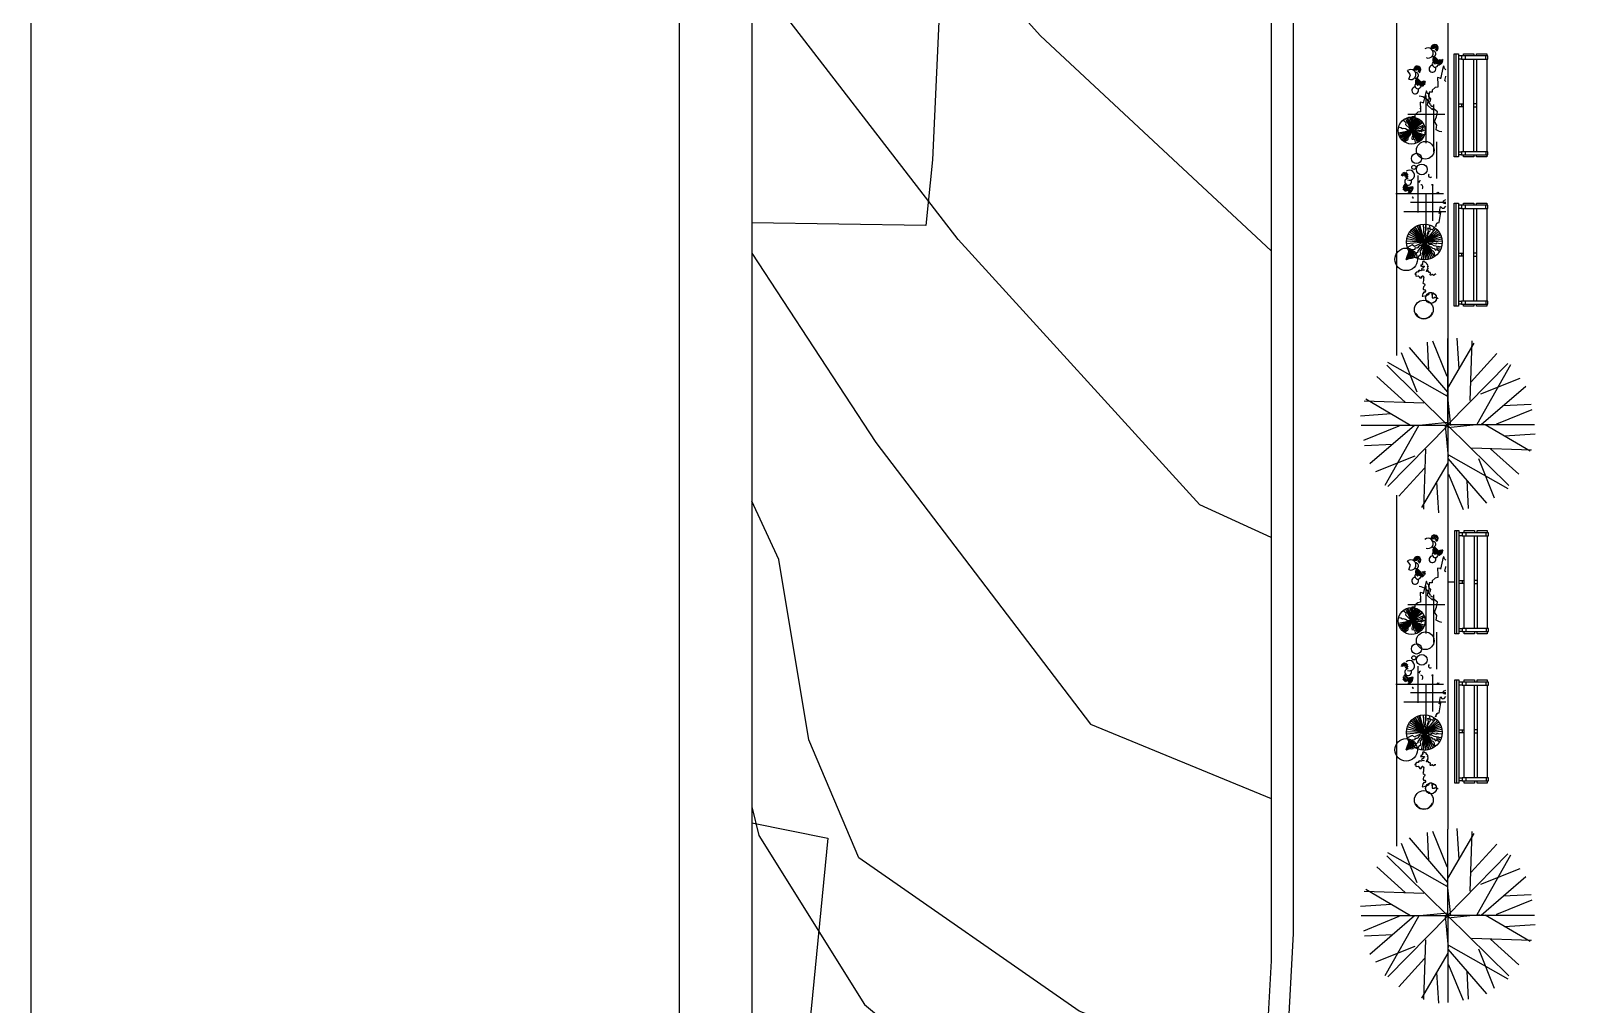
# Model space of a CAD drawing. Header units: millimetres. Extents: x 387 to 811, y 539 to 827.
# Drawn here: x 473.44 to 503.7, y 753.25 to 772.14 of the extents above; entities that cross this region are included whole.
import ezdxf

# ---------------------------------------------------------------- set-up
doc = ezdxf.new("R2010")
doc.units = ezdxf.units.MM
for name, color, linetype in [('7', 8, 'Continuous'), ('CORTE_PAPEL', 7, 'Continuous'), ('cuvas de nível', 51, 'Continuous'), ('FORMATO', 6, 'Continuous'), ('LINHA FINA', 8, 'Continuous'), ('MOBILIARIO', 3, 'Continuous'), ('vegetação', 112, 'Continuous')]:
    doc.layers.add(name, color=color, linetype=linetype)

# ---------------------------------------------------------------- blocks, each defined once
blk = doc.blocks.new('banco de praça')
at = {"layer": 'MOBILIARIO'}
for p, q in [((1036.547, 73.737), (1036.547, 73.817)), ((1036.547, 73.817), (1038.547, 73.817)), ((1038.547, 73.787), (1036.547, 73.787)), ((1038.547, 73.737), (1036.547, 73.737)), ((1036.547, 73.437), (1036.547, 73.637)), ((1036.547, 73.637), (1036.585, 73.637)), ((1036.587, 73.677), (1036.587, 73.734)), ((1036.647, 73.677), (1036.587, 73.677)), ((1036.587, 73.674), (1036.587, 73.167)), ((1036.647, 73.607), (1036.587, 73.607)), ((1036.647, 73.734), (1036.647, 73.677)), ((1036.647, 73.167), (1036.647, 73.674)), ((1036.65, 73.637), (1038.447, 73.637)), ((1037.52, 73.639), (1037.52, 73.734)), ((1037.58, 73.677), (1037.52, 73.677)), ((1037.58, 73.734), (1037.58, 73.637)), ((1038.447, 73.677), (1038.447, 73.734)), ((1038.507, 73.677), (1038.447, 73.677)), ((1038.447, 73.674), (1038.447, 73.167)), ((1038.507, 73.607), (1038.447, 73.607)), ((1038.507, 73.677), (1038.507, 73.734)), ((1038.507, 73.167), (1038.507, 73.674)), ((1038.51, 73.637), (1038.547, 73.637)), ((1038.547, 73.817), (1038.547, 73.737)), ((1038.547, 73.637), (1038.547, 73.437)), ((1036.585, 73.437), (1036.547, 73.437)), ((1036.547, 73.187), (1036.547, 73.387)), ((1036.547, 73.387), (1036.585, 73.387)), ((1036.65, 73.437), (1038.447, 73.437)), ((1038.447, 73.387), (1036.65, 73.387)), ((1037.52, 73.434), (1037.52, 73.389)), ((1037.58, 73.387), (1037.58, 73.437)), ((1038.547, 73.437), (1038.51, 73.437)), ((1038.51, 73.387), (1038.547, 73.387)), ((1038.547, 73.387), (1038.547, 73.187)), ((1036.585, 73.187), (1036.547, 73.187)), ((1036.647, 73.207), (1036.587, 73.207)), ((1036.587, 73.167), (1036.647, 73.167)), ((1038.445, 73.187), (1036.65, 73.187)), ((1038.447, 73.207), (1038.507, 73.207)), ((1038.447, 73.167), (1038.507, 73.167)), ((1038.547, 73.187), (1038.51, 73.187))]:
    blk.add_line(p, q, dxfattribs=at)
blk = doc.blocks.new('T2', base_point=(179.8, 122.9))
for p, q in [((179.8, 122.9), (179.8, 182.3)), ((187.6, 161.7), (186.2, 182.7)), ((158.7, 145.5), (148, 172.5)), ((179.8, 145.7), (153.4, 176.3)), ((166.7, 160.7), (165.8, 179.9)), ((179.3, 156.4), (169.4, 180.6)), ((179.7, 148.5), (197.8, 179.2)), ((137.9, 164.1), (179.8, 122.9)), ((179.4, 143), (138.6, 166.1)), ((150.5, 138.9), (131.2, 156.4)), ((179.8, 156.3), (179.3, 156.4)), ((163.4, 138.2), (122.5, 139.6)), ((181.7, 122.9), (179.5, 144.5))]:
    blk.add_line(p, q)
blk = doc.blocks.new('AHUA1PL2')
for p, q in [((-0.371, 1.069), (-0.397, 1.614)), ((-0.014, 0.948), (-0.293, 1.634)), ((-0.002, 0.724), (0.51, 1.595)), ((0, 0), (0, 1.683)), ((0.222, 1.098), (0.183, 1.695)), ((-0.011, 0.569), (-1.166, 1.222)), ((-0.596, 0.641), (-0.899, 1.406)), ((0, 0.645), (-0.746, 1.511)), ((-0.829, 0.453), (-1.376, 0.948)), ((-1.187, 1.166), (0, 0)), ((0, 0.945), (-0.014, 0.948)), ((0.056, -0.001), (-0.007, 0.61)), ((-0.464, 0.432), (-1.622, 0.472))]:
    blk.add_line(p, q)
at = {"xscale": 0.02833333322, "yscale": 0.02833333322, "zscale": 0.02833333322}
for p, rotation in [((0, 0.015), 269.9999999999999), ((0, 0), 89.99999999999999), ((0, 0), 180)]:
    blk.add_blockref('T2', p, dxfattribs=dict(at, rotation=rotation))
blk = doc.blocks.new('*X49')
at = {"color": 0}
for p, q in [((50.046, 9.5), (50.248, 9.702)), ((50.07, 9.479), (50.269, 9.678)), ((50.099, 9.463), (50.285, 9.649)), ((50.121, 9.71), (50.15, 9.739)), ((50.127, 9.671), (50.19, 9.734)), ((50.133, 9.632), (50.222, 9.721)), ((49.714, 9.482), (49.831, 9.6)), ((49.715, 9.528), (49.785, 9.599)), ((49.727, 9.45), (49.863, 9.586)), ((49.748, 9.426), (49.819, 9.498)), ((49.776, 9.41), (49.82, 9.454)), ((49.816, 9.404), (49.821, 9.41)), ((49.838, 9.516), (49.887, 9.565)), ((50.135, 9.454), (50.248, 9.567)), ((50.182, 9.456), (50.254, 9.528)), ((50.28, 9.599), (50.294, 9.613))]:
    blk.add_line(p, q, dxfattribs=at)

msp = doc.modelspace()

# ---------------------------------------------------------------- linework, layer by layer
at = {"color": 2}
msp.add_lwpolyline([(473.443, 826.512), (585.81, 826.512), (585.81, 669.51), (473.443, 669.51)], close=True, dxfattribs=at)
at = {"layer": '7'}
for points in [[(487.437, 803.052, 121.922), (492.461, 802.853, 122.12), (490.941, 769.643, 123.47)], [(490.941, 769.643, 123.47), (490.811, 768.373, 119.81), (487.437, 768.424, 119.892)], [(487.437, 756.778, 105.646), (488.911, 756.483, 105.64), (487.901, 746.153, 104.45), (487.437, 746.192, 104.464)]]:
    msp.add_polyline3d(points, dxfattribs=at)
at = {"layer": 'CORTE_PAPEL', "elevation": 74.516}
msp.add_lwpolyline([(486.021, 684.72), (570.121, 684.72), (570.121, 812.115), (486.021, 812.115)], close=True, dxfattribs=at)
at = {"layer": 'cuvas de nível'}
for points in [[(497.517, 767.878, 109), (493.041, 772.053, 109), (488.221, 777.393, 109), (487.437, 778.445, 109)], [(497.517, 762.318, 108), (496.131, 762.953, 108), (491.441, 768.103, 108), (487.437, 773.291, 108)], [(487.437, 767.835, 107), (489.841, 764.163, 107), (494.011, 758.693, 107), (497.517, 757.251, 107)], [(497.408, 752.131, 106), (495.891, 752.293, 106), (493.791, 753.123, 106), (489.511, 756.103, 106), (488.541, 758.393, 106), (487.961, 761.893, 106), (487.437, 763.021, 106)], [(487.437, 757.091, 105), (487.571, 756.533, 105), (489.621, 753.253, 105), (492.631, 750.743, 105), (497.261, 749.46, 105)]]:
    msp.add_polyline3d(points, dxfattribs=at)
at = {"layer": 'FORMATO', "elevation": 74.516}
msp.add_lwpolyline([(487.437, 693.215), (568.705, 693.215), (568.705, 810.699), (487.437, 810.699)], close=True, dxfattribs=at)
at = {"layer": 'LINHA FINA'}
for p, q in [((499.947, 772.657, 125.14), (499.947, 765.849, 125.14)), ((500.947, 772.327, 54), (500.947, 756.658, 54)), ((499.947, 763.136, 125.14), (499.947, 756.329, 125.14))]:
    msp.add_line(p, q, dxfattribs=at)
at = {"layer": 'MOBILIARIO'}
for p, q in [((497.517, 803.31, 128.473), (497.517, 754.1, 128.473)), ((497.947, 803.299, 128.473), (497.947, 754.633, 128.473)), ((497.947, 754.633, 114.794), (496.46, 727.681, 99.147)), ((497.517, 754.1, 114.471), (496.074, 727.955, 99.293))]:
    msp.add_line(p, q, dxfattribs=at)
at = {"layer": 'vegetação'}
for p, q in [((500.689, 771.807, 54), (500.621, 771.806, 54)), ((500.22, 771.297, 54), (500.166, 771.379, 54)), ((500.352, 771.389, 54), (500.285, 771.388, 54)), ((500.663, 771.543, 54), (500.701, 771.506, 54)), ((500.189, 771.211, 54), (500.22, 771.297, 54)), ((500.327, 771.124, 54), (500.364, 771.088, 54)), ((500.529, 769.971, 54), (500.529, 770.897, 54)), ((500.243, 770.215, 54), (500.123, 770.448, 54)), ((500.243, 770.215, 54), (500.157, 770.462, 54)), ((500.886, 770.528, 54), (500.173, 770.528, 54)), ((500.243, 770.215, 54), (500.192, 770.472, 54)), ((500.243, 770.215, 54), (500.228, 770.476, 54)), ((500.243, 770.215, 54), (500.265, 770.476, 54)), ((500.243, 770.215, 54), (500.298, 770.471, 54)), ((500.243, 770.215, 54), (500.326, 770.463, 54)), ((500.243, 770.215, 54), (500.353, 770.452, 54)), ((500.243, 770.215, 54), (500.379, 770.439, 54)), ((500.672, 769.793, 54), (500.672, 770.719, 54)), ((500.243, 770.215, 54), (499.986, 770.164, 54)), ((500.243, 770.215, 54), (499.994, 770.136, 54)), ((500.243, 770.215, 54), (500.004, 770.108, 54)), ((500.243, 770.215, 54), (500.018, 770.082, 54)), ((500.243, 770.215, 54), (500.034, 770.058, 54)), ((500.243, 770.215, 54), (500.053, 770.035, 54)), ((500.243, 770.215, 54), (500.074, 770.015, 54)), ((500.243, 770.215, 54), (500.098, 769.997, 54)), ((500.24, 770.217, 54), (500.151, 770.213, 54)), ((500.254, 770.214, 54), (500.238, 770.199, 54)), ((500.238, 770.199, 54), (500.253, 770.162, 54)), ((500.243, 770.215, 54), (500.403, 770.422, 54)), ((500.243, 770.215, 54), (500.425, 770.403, 54)), ((500.243, 770.215, 54), (500.445, 770.381, 54)), ((500.243, 770.215, 54), (500.454, 770.37, 54)), ((500.243, 770.215, 54), (500.449, 770.054, 54)), ((500.243, 770.215, 54), (500.43, 770.032, 54)), ((500.243, 770.215, 54), (500.359, 769.98, 54)), ((500.243, 770.215, 54), (500.384, 769.995, 54)), ((500.243, 770.215, 54), (500.408, 770.012, 54)), ((500.243, 770.215, 54), (500.466, 770.078, 54)), ((500.243, 770.215, 54), (500.48, 770.103, 54)), ((500.243, 770.215, 54), (500.491, 770.131, 54)), ((500.336, 770.217, 54), (500.39, 770.204, 54)), ((500.39, 770.204, 54), (500.458, 770.243, 54)), ((500.458, 770.301, 54), (500.456, 770.226, 54)), ((500.456, 770.226, 54), (500.5, 770.221, 54)), ((500.253, 770.104, 54), (500.246, 770.068, 54)), ((500.246, 770.068, 54), (500.254, 770.036, 54)), ((500.727, 769.995, 54), (500.727, 769.282, 54)), ((500.363, 769.34, 54), (500.363, 768.627, 54)), ((500.862, 768.984, 54), (499.936, 768.984, 54)), ((500.171, 769.113, 54), (500.268, 769.127, 54)), ((500.517, 768.996, 54), (500.517, 768.283, 54)), ((500.648, 769.174, 54), (500.648, 768.461, 54)), ((500.909, 768.639, 54), (500.09, 768.639, 54)), ((500.909, 768.817, 54), (500.221, 768.817, 54)), ((500.491, 768.05, 54), (500.283, 768.326, 54)), ((500.491, 768.05, 54), (500.315, 768.348, 54)), ((500.491, 768.05, 54), (500.35, 768.366, 54)), ((500.491, 768.05, 54), (500.386, 768.379, 54)), ((500.491, 768.05, 54), (500.405, 768.385, 54)), ((500.576, 768.225, 54), (500.561, 768.327, 54)), ((500.561, 768.327, 54), (500.653, 768.288, 54)), ((500.653, 768.288, 54), (500.681, 768.339, 54)), ((500.491, 768.05, 54), (500.145, 768.066, 54)), ((500.491, 768.05, 54), (500.146, 768.017, 54)), ((500.491, 768.05, 54), (500.151, 768.113, 54)), ((500.491, 768.05, 54), (500.163, 768.16, 54)), ((500.491, 768.05, 54), (500.182, 768.205, 54)), ((500.491, 768.05, 54), (500.203, 768.242, 54)), ((500.491, 768.05, 54), (500.227, 768.273, 54)), ((500.491, 768.05, 54), (500.253, 768.301, 54)), ((500.491, 768.05, 54), (500.427, 767.71, 54)), ((500.487, 768.046, 54), (500.448, 767.936, 54)), ((500.491, 768.05, 54), (500.465, 767.705, 54)), ((500.491, 768.05, 54), (500.706, 768.31, 54)), ((500.491, 768.05, 54), (500.744, 768.285, 54)), ((500.491, 768.05, 54), (500.768, 768.256, 54)), ((500.491, 768.05, 54), (500.79, 768.223, 54)), ((500.491, 768.05, 54), (500.807, 768.189, 54)), ((500.491, 768.05, 54), (500.821, 768.152, 54)), ((500.491, 768.05, 54), (500.83, 768.115, 54)), ((500.491, 768.05, 54), (500.835, 768.076, 54)), ((500.491, 768.05, 54), (500.618, 767.728, 54)), ((500.491, 768.05, 54), (500.653, 767.744, 54)), ((500.491, 768.05, 54), (500.686, 767.765, 54)), ((500.491, 768.05, 54), (500.504, 767.704, 54)), ((500.491, 768.05, 54), (500.543, 767.708, 54)), ((500.491, 768.05, 54), (500.581, 767.716, 54)), ((500.534, 768.165, 54), (500.576, 768.225, 54)), ((500.568, 768.035, 54), (500.579, 768.008, 54)), ((500.139, 767.714, 54), (500.21, 767.918, 54)), ((500.139, 767.714, 54), (500.235, 767.911, 54)), ((500.139, 767.714, 54), (500.257, 767.899, 54)), ((500.139, 767.714, 54), (500.277, 767.885, 54)), ((500.139, 767.714, 54), (500.295, 767.868, 54)), ((500.139, 767.714, 54), (500.311, 767.85, 54)), ((500.207, 767.75, 54), (500.258, 767.764, 54)), ((500.258, 767.764, 54), (500.262, 767.781, 54)), ((500.262, 767.781, 54), (500.285, 767.805, 54)), ((500.285, 767.805, 54), (500.296, 767.794, 54)), ((500.296, 767.794, 54), (500.336, 767.811, 54)), ((500.387, 767.792, 54), (500.357, 767.731, 54)), ((500.411, 767.791, 54), (500.387, 767.792, 54)), ((500.448, 767.936, 54), (500.401, 767.867, 54)), ((500.401, 767.867, 54), (500.415, 767.843, 54)), ((500.415, 767.843, 54), (500.411, 767.791, 54)), ((500.579, 768.008, 54), (500.631, 768.007, 54)), ((500.581, 767.968, 54), (500.622, 767.956, 54)), ((500.622, 767.956, 54), (500.651, 767.929, 54)), ((500.631, 768.007, 54), (500.673, 767.981, 54)), ((500.651, 767.929, 54), (500.681, 767.926, 54)), ((500.673, 767.981, 54), (500.715, 767.976, 54)), ((500.681, 767.926, 54), (500.705, 767.891, 54)), ((500.705, 767.891, 54), (500.765, 767.926, 54)), ((500.715, 767.976, 54), (500.728, 767.964, 54)), ((500.728, 767.964, 54), (500.732, 767.951, 54)), ((500.732, 767.951, 54), (500.736, 767.922, 54)), ((500.736, 767.922, 54), (500.75, 767.895, 54)), ((500.75, 767.895, 54), (500.787, 767.872, 54)), ((500.765, 767.926, 54), (500.805, 767.906, 54)), ((500.689, 762.29, 54), (500.621, 762.289, 54)), ((500.663, 762.025, 54), (500.701, 761.989, 54)), ((500.22, 761.78, 54), (500.166, 761.861, 54)), ((500.189, 761.693, 54), (500.22, 761.78, 54)), ((500.352, 761.871, 54), (500.285, 761.87, 54)), ((500.327, 761.607, 54), (500.364, 761.57, 54)), ((500.529, 760.454, 54), (500.529, 761.38, 54)), ((501.083, 761.45, 196.28), (500.947, 761.45, 54)), ((500.672, 760.276, 54), (500.672, 761.202, 54)), ((500.243, 760.697, 54), (500.123, 760.93, 54)), ((500.243, 760.697, 54), (500.157, 760.945, 54)), ((500.886, 761.01, 54), (500.173, 761.01, 54)), ((500.243, 760.697, 54), (500.192, 760.954, 54)), ((500.243, 760.697, 54), (500.228, 760.959, 54)), ((500.243, 760.697, 54), (500.265, 760.958, 54)), ((500.243, 760.697, 54), (500.298, 760.953, 54)), ((500.243, 760.697, 54), (500.326, 760.946, 54)), ((500.243, 760.697, 54), (500.353, 760.935, 54)), ((500.243, 760.697, 54), (500.379, 760.921, 54)), ((500.243, 760.697, 54), (500.403, 760.904, 54)), ((500.243, 760.697, 54), (500.425, 760.885, 54)), ((500.243, 760.697, 54), (500.445, 760.864, 54)), ((500.243, 760.697, 54), (500.454, 760.852, 54)), ((500.458, 760.784, 54), (500.456, 760.708, 54)), ((500.243, 760.697, 54), (499.986, 760.646, 54)), ((500.243, 760.697, 54), (499.994, 760.618, 54)), ((500.243, 760.697, 54), (500.004, 760.591, 54)), ((500.243, 760.697, 54), (500.018, 760.565, 54)), ((500.243, 760.697, 54), (500.034, 760.54, 54)), ((500.243, 760.697, 54), (500.053, 760.518, 54)), ((500.243, 760.697, 54), (500.074, 760.498, 54)), ((500.243, 760.697, 54), (500.098, 760.48, 54)), ((500.24, 760.699, 54), (500.151, 760.696, 54)), ((500.254, 760.697, 54), (500.238, 760.682, 54)), ((500.238, 760.682, 54), (500.253, 760.645, 54)), ((500.243, 760.697, 54), (500.449, 760.536, 54)), ((500.243, 760.697, 54), (500.43, 760.514, 54)), ((500.243, 760.697, 54), (500.359, 760.463, 54)), ((500.243, 760.697, 54), (500.384, 760.477, 54)), ((500.243, 760.697, 54), (500.408, 760.494, 54)), ((500.243, 760.697, 54), (500.466, 760.56, 54)), ((500.243, 760.697, 54), (500.48, 760.586, 54)), ((500.243, 760.697, 54), (500.491, 760.613, 54)), ((500.253, 760.587, 54), (500.246, 760.55, 54)), ((500.246, 760.55, 54), (500.254, 760.519, 54)), ((500.336, 760.699, 54), (500.39, 760.687, 54)), ((500.39, 760.687, 54), (500.458, 760.726, 54)), ((500.456, 760.708, 54), (500.5, 760.703, 54)), ((500.727, 760.477, 54), (500.727, 759.764, 54)), ((500.171, 759.595, 54), (500.268, 759.61, 54)), ((500.363, 759.823, 54), (500.363, 759.11, 54)), ((500.648, 759.656, 54), (500.648, 758.943, 54)), ((500.862, 759.466, 54), (499.936, 759.466, 54)), ((500.909, 759.3, 54), (500.221, 759.3, 54)), ((500.517, 759.478, 54), (500.517, 758.765, 54)), ((500.909, 759.122, 54), (500.09, 759.122, 54)), ((500.491, 758.532, 54), (500.163, 758.643, 54)), ((500.491, 758.532, 54), (500.182, 758.687, 54)), ((500.491, 758.532, 54), (500.203, 758.725, 54)), ((500.491, 758.532, 54), (500.227, 758.756, 54)), ((500.491, 758.532, 54), (500.253, 758.784, 54)), ((500.491, 758.532, 54), (500.283, 758.809, 54)), ((500.491, 758.532, 54), (500.315, 758.83, 54)), ((500.491, 758.532, 54), (500.35, 758.848, 54)), ((500.491, 758.532, 54), (500.386, 758.862, 54)), ((500.491, 758.532, 54), (500.405, 758.867, 54)), ((500.491, 758.532, 54), (500.706, 758.792, 54)), ((500.491, 758.532, 54), (500.744, 758.768, 54)), ((500.491, 758.532, 54), (500.768, 758.738, 54)), ((500.491, 758.532, 54), (500.79, 758.706, 54)), ((500.491, 758.532, 54), (500.807, 758.671, 54)), ((500.491, 758.532, 54), (500.821, 758.635, 54)), ((500.534, 758.647, 54), (500.576, 758.707, 54)), ((500.576, 758.707, 54), (500.561, 758.809, 54)), ((500.561, 758.809, 54), (500.653, 758.771, 54)), ((500.653, 758.771, 54), (500.681, 758.821, 54)), ((500.139, 758.196, 54), (500.21, 758.4, 54)), ((500.139, 758.196, 54), (500.235, 758.393, 54)), ((500.139, 758.196, 54), (500.257, 758.381, 54)), ((500.139, 758.196, 54), (500.277, 758.367, 54)), ((500.139, 758.196, 54), (500.295, 758.351, 54)), ((500.139, 758.196, 54), (500.311, 758.332, 54)), ((500.491, 758.532, 54), (500.145, 758.548, 54)), ((500.491, 758.532, 54), (500.146, 758.5, 54)), ((500.491, 758.532, 54), (500.151, 758.596, 54)), ((500.448, 758.418, 54), (500.401, 758.35, 54)), ((500.401, 758.35, 54), (500.415, 758.325, 54)), ((500.491, 758.532, 54), (500.427, 758.192, 54)), ((500.487, 758.529, 54), (500.448, 758.418, 54)), ((500.491, 758.532, 54), (500.465, 758.187, 54)), ((500.491, 758.532, 54), (500.83, 758.597, 54)), ((500.491, 758.532, 54), (500.835, 758.559, 54)), ((500.491, 758.532, 54), (500.618, 758.211, 54)), ((500.491, 758.532, 54), (500.653, 758.227, 54)), ((500.491, 758.532, 54), (500.686, 758.247, 54)), ((500.491, 758.532, 54), (500.504, 758.187, 54)), ((500.491, 758.532, 54), (500.543, 758.191, 54)), ((500.491, 758.532, 54), (500.581, 758.199, 54)), ((500.568, 758.517, 54), (500.579, 758.49, 54)), ((500.579, 758.49, 54), (500.631, 758.489, 54)), ((500.581, 758.45, 54), (500.622, 758.439, 54)), ((500.622, 758.439, 54), (500.651, 758.411, 54)), ((500.631, 758.489, 54), (500.673, 758.463, 54)), ((500.651, 758.411, 54), (500.681, 758.409, 54)), ((500.673, 758.463, 54), (500.715, 758.458, 54)), ((500.681, 758.409, 54), (500.705, 758.373, 54)), ((500.705, 758.373, 54), (500.765, 758.409, 54)), ((500.715, 758.458, 54), (500.728, 758.446, 54)), ((500.728, 758.446, 54), (500.732, 758.433, 54)), ((500.732, 758.433, 54), (500.736, 758.405, 54)), ((500.736, 758.405, 54), (500.75, 758.377, 54)), ((500.75, 758.377, 54), (500.787, 758.354, 54)), ((500.765, 758.409, 54), (500.805, 758.389, 54)), ((500.207, 758.233, 54), (500.258, 758.246, 54)), ((500.258, 758.246, 54), (500.262, 758.264, 54)), ((500.262, 758.264, 54), (500.285, 758.287, 54)), ((500.285, 758.287, 54), (500.296, 758.276, 54)), ((500.296, 758.276, 54), (500.336, 758.293, 54)), ((500.387, 758.275, 54), (500.357, 758.213, 54)), ((500.411, 758.273, 54), (500.387, 758.275, 54)), ((500.415, 758.325, 54), (500.411, 758.273, 54))]:
    msp.add_line(p, q, dxfattribs=at)
at = {"layer": 'vegetação', "elevation": 54}
for points in [[(500.909, 771.394), (500.883, 771.419), (500.871, 771.462), (500.859, 771.454), (500.805, 771.22), (500.807, 771.23), (500.748, 771.241), (500.754, 771.108), (500.755, 771.057), (500.702, 771.047), (500.642, 770.997), (500.644, 770.956), (500.583, 770.957), (500.577, 770.867), (500.61, 770.83), (500.599, 770.771)], [(500.909, 771.167), (500.89, 771.184), (500.905, 771.263), (500.909, 771.271)], [(500.833, 770.188), (500.783, 770.197), (500.718, 770.23), (500.728, 770.279), (500.735, 770.318), (500.687, 770.388), (500.725, 770.482), (500.743, 770.58), (500.654, 770.648), (500.649, 770.618), (500.554, 770.707), (500.568, 770.786), (500.586, 770.823), (500.581, 770.905), (500.573, 770.917), (500.547, 770.942), (500.535, 770.985), (500.523, 770.977), (500.469, 770.744), (500.471, 770.753), (500.412, 770.764), (500.417, 770.631), (500.418, 770.58), (500.365, 770.57), (500.305, 770.52), (500.308, 770.479), (500.247, 770.48), (500.24, 770.39), (500.274, 770.354), (500.263, 770.295)], [(500.232, 770.22), (500.158, 770.226), (500.126, 770.246), (500.086, 770.257), (500.069, 770.246), (500.036, 770.27), (499.989, 770.277)], [(500.234, 770.22), (500.201, 770.258), (500.131, 770.324), (500.137, 770.365), (500.076, 770.417)], [(500.242, 770.205), (500.236, 770.176), (500.222, 770.166), (500.223, 770.148), (500.203, 770.115), (500.173, 770.079), (500.172, 770.05), (500.164, 770.03), (500.149, 770.022), (500.13, 770.012), (500.115, 769.987)], [(500.243, 770.215), (500.26, 770.124), (500.277, 770.102), (500.283, 770.047), (500.301, 770.039), (500.306, 770.014), (500.321, 769.965)], [(500.245, 770.213), (500.283, 770.223), (500.344, 770.2), (500.378, 770.22), (500.414, 770.216), (500.416, 770.205), (500.43, 770.196), (500.441, 770.198), (500.444, 770.205), (500.504, 770.23)], [(500.247, 770.216), (500.482, 770.323)], [(500.266, 770.215), (500.285, 770.212), (500.313, 770.217), (500.321, 770.221), (500.341, 770.241), (500.359, 770.245), (500.388, 770.253), (500.415, 770.258), (500.443, 770.271), (500.449, 770.277), (500.471, 770.281), (500.491, 770.298)], [(500.71, 768.353), (500.733, 768.42), (500.776, 768.432), (500.812, 768.629), (500.778, 768.605), (500.803, 768.742), (500.837, 768.706), (500.878, 768.708), (500.909, 768.748)], [(500.909, 768.794), (500.875, 768.8), (500.857, 768.814), (500.865, 768.853), (500.909, 768.875)], [(500.492, 768.055), (500.475, 768.395)], [(500.494, 768.051), (500.501, 768.103), (500.559, 768.166), (500.55, 768.217), (500.573, 768.26), (500.588, 768.257), (500.606, 768.269), (500.609, 768.284), (500.601, 768.292), (500.6, 768.378)], [(500.502, 768.078), (500.516, 768.1), (500.522, 768.136), (500.522, 768.148), (500.506, 768.182), (500.511, 768.206), (500.515, 768.246), (500.522, 768.282), (500.52, 768.322), (500.516, 768.332), (500.521, 768.362), (500.511, 768.395)], [(500.48, 768.042), (500.417, 768.019), (500.302, 767.966), (500.254, 767.994), (500.161, 767.945)], [(500.479, 768.039), (500.435, 767.951), (500.395, 767.921), (500.362, 767.878), (500.367, 767.852), (500.321, 767.823), (500.29, 767.768)], [(500.491, 768.05), (500.61, 768.026), (500.646, 768.035), (500.717, 768.016), (500.735, 768.034), (500.768, 768.028), (500.835, 768.022)], [(500.502, 768.044), (500.535, 768.022), (500.54, 767.999), (500.563, 767.992), (500.593, 767.952), (500.623, 767.897), (500.657, 767.881), (500.678, 767.862), (500.68, 767.84), (500.684, 767.811), (500.708, 767.781)], [(500.15, 767.714), (500.207, 767.738), (500.239, 767.736), (500.272, 767.743), (500.281, 767.757), (500.315, 767.752), (500.352, 767.765)], [(500.466, 768.013), (500.425, 767.978), (500.405, 767.987), (500.386, 767.969), (500.359, 767.94), (500.344, 767.93), (500.312, 767.937), (500.307, 767.931), (500.308, 767.916), (500.306, 767.907), (500.283, 767.899), (500.252, 767.898), (500.194, 767.872)], [(500.733, 767.943), (500.758, 767.971), (500.772, 767.95), (500.793, 767.961), (500.822, 767.95)], [(500.716, 767.422), (500.713, 767.424), (500.712, 767.424), (500.707, 767.424), (500.704, 767.424), (500.701, 767.424), (500.699, 767.421), (500.694, 767.419), (500.69, 767.416), (500.686, 767.413), (500.682, 767.41), (500.675, 767.406), (500.671, 767.403), (500.666, 767.403), (500.658, 767.411), (500.657, 767.411), (500.655, 767.414), (500.649, 767.419), (500.642, 767.421), (500.636, 767.421), (500.63, 767.416), (500.617, 767.41), (500.612, 767.41), (500.606, 767.414), (500.605, 767.427), (500.611, 767.443), (500.611, 767.446), (500.606, 767.462), (500.6, 767.462), (500.593, 767.46), (500.589, 767.458), (500.581, 767.462), (500.576, 767.471), (500.57, 767.484), (500.56, 767.487), (500.554, 767.485), (500.546, 767.482), (500.535, 767.482), (500.54, 767.506), (500.557, 767.515), (500.557, 767.515), (500.557, 767.517), (500.549, 767.518), (500.549, 767.522), (500.549, 767.522), (500.549, 767.525), (500.553, 767.529), (500.554, 767.529), (500.562, 767.531), (500.564, 767.533), (500.564, 767.536), (500.564, 767.539), (500.56, 767.544), (500.557, 767.545), (500.556, 767.553), (500.567, 767.574), (500.567, 767.574), (500.564, 767.57), (500.553, 767.588), (500.554, 767.591), (500.557, 767.597), (500.559, 767.61), (500.557, 767.608), (500.551, 767.608), (500.546, 767.613), (500.541, 767.623), (500.543, 767.624), (500.538, 767.626), (500.527, 767.643), (500.519, 767.66), (500.513, 767.654), (500.504, 767.659), (500.497, 767.66), (500.491, 767.664), (500.489, 767.668), (500.488, 767.671), (500.488, 767.679), (500.483, 767.678), (500.482, 767.675), (500.477, 767.671), (500.472, 767.668), (500.466, 767.67), (500.46, 767.67), (500.456, 767.662), (500.461, 767.656), (500.464, 767.653), (500.469, 767.648), (500.467, 767.645), (500.463, 767.648), (500.45, 767.637), (500.45, 767.635), (500.455, 767.629), (500.455, 767.623), (500.447, 767.604), (500.43, 767.611), (500.415, 767.586), (500.437, 767.582), (500.467, 767.583), (500.489, 767.583), (500.494, 767.577), (500.493, 767.574), (500.478, 767.569), (500.477, 767.564), (500.477, 767.552), (500.477, 767.548), (500.464, 767.544), (500.46, 767.544), (500.447, 767.541), (500.437, 767.531), (500.442, 767.525), (500.448, 767.512), (500.453, 767.509), (500.43, 767.496), (500.42, 767.492), (500.412, 767.498), (500.404, 767.503), (500.373, 767.487), (500.384, 767.485), (500.385, 767.477), (500.378, 767.471), (500.37, 767.466), (500.362, 767.47), (500.341, 767.468), (500.329, 767.46), (500.303, 767.425), (500.321, 767.429), (500.332, 767.417), (500.318, 767.408), (500.326, 767.394), (500.344, 767.391), (500.368, 767.394), (500.379, 767.389), (500.389, 767.373), (500.406, 767.354), (500.426, 767.35), (500.433, 767.37), (500.436, 767.38), (500.456, 767.394), (500.472, 767.384), (500.478, 767.369), (500.475, 767.34), (500.475, 767.301), (500.463, 767.253), (500.472, 767.247), (500.477, 767.244), (500.493, 767.239), (500.499, 767.222), (500.494, 767.203), (500.488, 767.197), (500.474, 767.181), (500.467, 767.149), (500.471, 767.135), (500.477, 767.127), (500.494, 767.124), (500.507, 767.124), (500.516, 767.113), (500.512, 767.088), (500.5, 767.08), (500.475, 767.066), (500.463, 767.052), (500.45, 767.001), (500.461, 766.998), (500.532, 767.014), (500.553, 767.026), (500.579, 767.033), (500.586, 767.052), (500.59, 767.069), (500.603, 767.074), (500.63, 767.074), (500.645, 767.061), (500.647, 767.026), (500.641, 767.012), (500.642, 766.969), (500.66, 766.968), (500.679, 766.969), (500.698, 766.985), (500.707, 766.974), (500.738, 766.971), (500.756, 766.949)], [(500.701, 767.421), (500.696, 767.424), (500.688, 767.419), (500.682, 767.414), (500.672, 767.406), (500.666, 767.405)], [(500.477, 767.365), (500.467, 767.387)], [(500.909, 761.876), (500.883, 761.901), (500.871, 761.944), (500.859, 761.936), (500.805, 761.703), (500.807, 761.712), (500.748, 761.724), (500.754, 761.59), (500.755, 761.54), (500.702, 761.529), (500.642, 761.479), (500.644, 761.438), (500.583, 761.44), (500.577, 761.349), (500.61, 761.313), (500.599, 761.254)], [(500.909, 761.649), (500.89, 761.666), (500.905, 761.745), (500.909, 761.753)], [(500.833, 760.67), (500.783, 760.68), (500.718, 760.712), (500.728, 760.761), (500.735, 760.8), (500.687, 760.87), (500.725, 760.965), (500.743, 761.063), (500.654, 761.13), (500.649, 761.101), (500.554, 761.19), (500.568, 761.268), (500.586, 761.306), (500.581, 761.388), (500.573, 761.399), (500.547, 761.425), (500.535, 761.468), (500.523, 761.46), (500.469, 761.226), (500.471, 761.236), (500.412, 761.247), (500.417, 761.114), (500.418, 761.063), (500.365, 761.052), (500.305, 761.003), (500.308, 760.962), (500.247, 760.963), (500.24, 760.873), (500.274, 760.836), (500.263, 760.777)], [(500.232, 760.702), (500.158, 760.709), (500.126, 760.728), (500.086, 760.739), (500.069, 760.729), (500.036, 760.753), (499.989, 760.759)], [(500.234, 760.703), (500.201, 760.741), (500.131, 760.807), (500.137, 760.848), (500.076, 760.899)], [(500.247, 760.698), (500.482, 760.806)], [(500.266, 760.697), (500.285, 760.694), (500.313, 760.699), (500.321, 760.703), (500.341, 760.724), (500.359, 760.727), (500.388, 760.735), (500.415, 760.741), (500.443, 760.753), (500.449, 760.759), (500.471, 760.764), (500.491, 760.78)], [(500.242, 760.688), (500.236, 760.658), (500.222, 760.648), (500.223, 760.63), (500.203, 760.598), (500.173, 760.561), (500.172, 760.533), (500.164, 760.513), (500.149, 760.505), (500.13, 760.494), (500.115, 760.469)], [(500.243, 760.697), (500.26, 760.607), (500.277, 760.584), (500.283, 760.529), (500.301, 760.521), (500.306, 760.496), (500.321, 760.448)], [(500.245, 760.695), (500.283, 760.705), (500.344, 760.682), (500.378, 760.703), (500.414, 760.698), (500.416, 760.687), (500.43, 760.678), (500.441, 760.68), (500.444, 760.688), (500.504, 760.713)], [(500.909, 759.276), (500.875, 759.283), (500.857, 759.296), (500.865, 759.335), (500.909, 759.357)], [(500.71, 758.836), (500.733, 758.903), (500.776, 758.915), (500.812, 759.111), (500.778, 759.087), (500.803, 759.225), (500.837, 759.188), (500.878, 759.19), (500.909, 759.231)], [(500.492, 758.537), (500.475, 758.878)], [(500.494, 758.534), (500.501, 758.585), (500.559, 758.649), (500.55, 758.7), (500.573, 758.742), (500.588, 758.739), (500.606, 758.751), (500.609, 758.766), (500.601, 758.774), (500.6, 758.86)], [(500.502, 758.56), (500.516, 758.582), (500.522, 758.618), (500.522, 758.631), (500.506, 758.665), (500.511, 758.689), (500.515, 758.728), (500.522, 758.764), (500.52, 758.805), (500.516, 758.815), (500.521, 758.845), (500.511, 758.877)], [(500.48, 758.524), (500.417, 758.502), (500.302, 758.449), (500.254, 758.476), (500.161, 758.427)], [(500.466, 758.495), (500.425, 758.46), (500.405, 758.47), (500.386, 758.452), (500.359, 758.423), (500.344, 758.413), (500.312, 758.419), (500.307, 758.414), (500.308, 758.398), (500.306, 758.389), (500.283, 758.381), (500.252, 758.381), (500.194, 758.355)], [(500.479, 758.521), (500.435, 758.433), (500.395, 758.403), (500.362, 758.36), (500.367, 758.334), (500.321, 758.306), (500.29, 758.251)], [(500.491, 758.532), (500.61, 758.509), (500.646, 758.518), (500.717, 758.498), (500.735, 758.516), (500.768, 758.51), (500.835, 758.505)], [(500.502, 758.526), (500.535, 758.504), (500.54, 758.482), (500.563, 758.474), (500.593, 758.435), (500.623, 758.379), (500.657, 758.364), (500.678, 758.344), (500.68, 758.322), (500.684, 758.294), (500.708, 758.263)], [(500.733, 758.426), (500.758, 758.453), (500.772, 758.432), (500.793, 758.444), (500.822, 758.432)], [(500.15, 758.197), (500.207, 758.221), (500.239, 758.218), (500.272, 758.225), (500.281, 758.239), (500.315, 758.234), (500.352, 758.248)], [(500.716, 757.905), (500.713, 757.906), (500.712, 757.906), (500.707, 757.906), (500.704, 757.906), (500.701, 757.906), (500.699, 757.903), (500.694, 757.902), (500.69, 757.898), (500.686, 757.895), (500.682, 757.892), (500.675, 757.889), (500.671, 757.886), (500.666, 757.886), (500.658, 757.894), (500.657, 757.894), (500.655, 757.897), (500.649, 757.902), (500.642, 757.903), (500.636, 757.903), (500.63, 757.898), (500.617, 757.892), (500.612, 757.892), (500.606, 757.897), (500.605, 757.909), (500.611, 757.925), (500.611, 757.928), (500.606, 757.944), (500.6, 757.944), (500.593, 757.943), (500.589, 757.941), (500.581, 757.944), (500.576, 757.954), (500.57, 757.966), (500.56, 757.969), (500.554, 757.968), (500.546, 757.965), (500.535, 757.965), (500.54, 757.988), (500.557, 757.998), (500.557, 757.998), (500.557, 757.999), (500.549, 758.001), (500.549, 758.004), (500.549, 758.004), (500.549, 758.007), (500.553, 758.012), (500.554, 758.012), (500.562, 758.014), (500.564, 758.015), (500.564, 758.018), (500.564, 758.021), (500.56, 758.026), (500.557, 758.028), (500.556, 758.036), (500.567, 758.056), (500.567, 758.056), (500.564, 758.053), (500.553, 758.07), (500.554, 758.073), (500.557, 758.08), (500.559, 758.092), (500.557, 758.091), (500.551, 758.091), (500.546, 758.096), (500.541, 758.105), (500.543, 758.107), (500.538, 758.108), (500.527, 758.125), (500.519, 758.143), (500.513, 758.137), (500.504, 758.141), (500.497, 758.143), (500.491, 758.146), (500.489, 758.151), (500.488, 758.154), (500.488, 758.162), (500.483, 758.16), (500.482, 758.157), (500.477, 758.154), (500.472, 758.151), (500.466, 758.152), (500.46, 758.152), (500.456, 758.144), (500.461, 758.138), (500.464, 758.135), (500.469, 758.13), (500.467, 758.127), (500.463, 758.13), (500.45, 758.119), (500.45, 758.118), (500.455, 758.111), (500.455, 758.105), (500.447, 758.086), (500.43, 758.094), (500.415, 758.069), (500.437, 758.064), (500.467, 758.066), (500.489, 758.066), (500.494, 758.059), (500.493, 758.056), (500.478, 758.051), (500.477, 758.047), (500.477, 758.034), (500.477, 758.031), (500.464, 758.026), (500.46, 758.026), (500.447, 758.023), (500.437, 758.014), (500.442, 758.007), (500.448, 757.995), (500.453, 757.991), (500.43, 757.979), (500.42, 757.974), (500.412, 757.98), (500.404, 757.985), (500.373, 757.969), (500.384, 757.968), (500.385, 757.96), (500.378, 757.954), (500.37, 757.949), (500.362, 757.952), (500.341, 757.95), (500.329, 757.943), (500.303, 757.908), (500.321, 757.911), (500.332, 757.9), (500.318, 757.89), (500.326, 757.876), (500.344, 757.873), (500.368, 757.876), (500.379, 757.872), (500.389, 757.856), (500.406, 757.837), (500.426, 757.832), (500.433, 757.853), (500.436, 757.862), (500.456, 757.876), (500.472, 757.867), (500.478, 757.851), (500.475, 757.823), (500.475, 757.783), (500.463, 757.736), (500.472, 757.73), (500.477, 757.726), (500.493, 757.722), (500.499, 757.704), (500.494, 757.685), (500.488, 757.679), (500.474, 757.663), (500.467, 757.632), (500.471, 757.618), (500.477, 757.61), (500.494, 757.607), (500.507, 757.607), (500.516, 757.595), (500.512, 757.57), (500.5, 757.562), (500.475, 757.548), (500.463, 757.534), (500.45, 757.483), (500.461, 757.48), (500.532, 757.496), (500.553, 757.509), (500.579, 757.515), (500.586, 757.534), (500.59, 757.551), (500.603, 757.556), (500.63, 757.556), (500.645, 757.543), (500.647, 757.509), (500.641, 757.495), (500.642, 757.452), (500.66, 757.45), (500.679, 757.452), (500.698, 757.468), (500.707, 757.457), (500.738, 757.454), (500.756, 757.431)], [(500.477, 757.848), (500.467, 757.87)], [(500.701, 757.903), (500.696, 757.906), (500.688, 757.902), (500.682, 757.897), (500.672, 757.889), (500.666, 757.887)]]:
    msp.add_lwpolyline(points, dxfattribs=at)
at = {"layer": 'vegetação'}
for centre, radius in [((500.243, 770.215, 54), 0.262), ((500.509, 769.831, 54), 0.172), ((500.339, 769.673, 54), 0.1), ((500.286, 769.5, 54), 0.0399), ((500.441, 769.46, 54), 0.104), ((500.491, 768.05, 54), 0.346), ((500.139, 767.714, 54), 0.219), ((500.481, 766.739, 54), 0.182), ((500.621, 766.966, 54), 0.105), ((500.243, 760.697, 54), 0.262), ((500.509, 760.314, 54), 0.172), ((500.339, 760.155, 54), 0.1), ((500.286, 759.982, 54), 0.0399), ((500.441, 759.943, 54), 0.104), ((500.491, 758.532, 54), 0.346), ((500.139, 758.196, 54), 0.219), ((500.621, 757.448, 54), 0.105), ((500.481, 757.222, 54), 0.182)]:
    msp.add_circle(centre, radius, dxfattribs=at)
for centre, radius, start, end in [((500.564, 771.72, 54), 0.0989, 246.5876, 128.6919), ((500.689, 771.814, 54), 0.0683, 304.0712, 186.1754), ((500.656, 771.705, 54), 0.0562, 246.5876, 91.6478), ((500.754, 771.578, 54), 0.0989, 131.5876, 201.4808), ((500.228, 771.301, 54), 0.0989, 246.5876, 128.6919), ((500.353, 771.395, 54), 0.0683, 304.0712, 186.1754), ((500.648, 771.411, 54), 0.0656, 88.6863, 30.8053), ((500.701, 771.501, 54), 0.0562, 131.5876, 13.6919), ((500.312, 770.993, 54), 0.0656, 88.6863, 30.8053), ((500.32, 771.286, 54), 0.0562, 246.5876, 91.6478), ((500.364, 771.082, 54), 0.0562, 131.5876, 13.6919), ((500.417, 771.159, 54), 0.0989, 131.5876, 201.4808), ((500.373, 770.632, 54), 0.25, 20.1038, 85.4803), ((500.222, 770.399, 54), 0.0484, 341.8852, 59.2724), ((500.397, 770.658, 54), 0.0243, 280.4344, 33.1182), ((500.653, 770.734, 54), 0.0486, 200.1038, 292.0225), ((500.177, 769.221, 54), 0.0656, 92.7484, 29.1154), ((500.202, 769.347, 54), 0.0989, 246.5876, 128.6919), ((500.409, 769.218, 54), 0.02, 78.5014, 225.7615), ((500.605, 769.34, 54), 0.0353, 126.5437, 315.2165), ((500.172, 769.104, 54), 0.0989, 269.2859, 13.6919), ((500.42, 769.118, 54), 0.044, 304.9672, 88.3931), ((500.653, 769.166, 54), 0.0167, 163.1962, 309.3593), ((500.755, 769.041, 54), 0.0328, 231.5386, 308.4614), ((500.264, 768.908, 54), 0.0129, 301.8293, 135.4226), ((500.798, 768.629, 54), 0.0166, 149.0827, 17.4812), ((500.779, 768.363, 54), 0.0665, 111.9393, 189.5372), ((500.48, 767.477, 54), 0.0308, 56.9917, 123.0083), ((500.456, 767.369, 54), 0.0214, 7.6779, 176.5677), ((500.496, 767.104, 54), 0.0226, 266.5695, 73.1968), ((500.493, 767.058, 54), 0.0235, 86.5695, 208.5301), ((500.575, 767.035, 54), 0.0712, 345.3073, 28.504), ((500.48, 766.739, 54), 0.174, 206.699, 342.5794), ((500.564, 762.203, 54), 0.0989, 246.5876, 128.6919), ((500.689, 762.296, 54), 0.0683, 304.0712, 186.1754), ((500.656, 762.187, 54), 0.0562, 246.5876, 91.6478), ((500.701, 761.983, 54), 0.0562, 131.5876, 13.6919), ((500.754, 762.06, 54), 0.0989, 131.5876, 201.4808), ((500.228, 761.784, 54), 0.0989, 246.5876, 128.6919), ((500.353, 761.877, 54), 0.0683, 304.0712, 186.1754), ((500.32, 761.768, 54), 0.0562, 246.5876, 91.6478), ((500.417, 761.641, 54), 0.0989, 131.5876, 201.4808), ((500.648, 761.894, 54), 0.0656, 88.6863, 30.8053), ((500.312, 761.475, 54), 0.0656, 88.6863, 30.8053), ((500.364, 761.565, 54), 0.0562, 131.5876, 13.6919), ((500.373, 761.114, 54), 0.25, 20.1038, 85.4803), ((500.397, 761.141, 54), 0.0243, 280.4344, 33.1182), ((500.653, 761.217, 54), 0.0486, 200.1038, 292.0225), ((500.222, 760.882, 54), 0.0484, 341.8852, 59.2724), ((500.202, 759.829, 54), 0.0989, 246.5876, 128.6919), ((500.605, 759.822, 54), 0.0353, 126.5437, 315.2165), ((500.177, 759.704, 54), 0.0656, 92.7484, 29.1154), ((500.172, 759.586, 54), 0.0989, 269.2859, 13.6919), ((500.409, 759.7, 54), 0.02, 78.5014, 225.7615), ((500.42, 759.6, 54), 0.044, 304.9672, 88.3931), ((500.653, 759.649, 54), 0.0167, 163.1962, 309.3593), ((500.264, 759.391, 54), 0.0129, 301.8293, 135.4226), ((500.755, 759.523, 54), 0.0328, 231.5386, 308.4614), ((500.798, 759.111, 54), 0.0166, 149.0827, 17.4812), ((500.779, 758.845, 54), 0.0665, 111.9393, 189.5372), ((500.456, 757.851, 54), 0.0214, 7.6779, 176.5677), ((500.48, 757.959, 54), 0.0308, 56.9917, 123.0083), ((500.493, 757.54, 54), 0.0235, 86.5695, 208.5301), ((500.496, 757.586, 54), 0.0226, 266.5695, 73.1968), ((500.575, 757.517, 54), 0.0712, 345.3073, 28.504), ((500.48, 757.222, 54), 0.174, 206.699, 342.5794)]:
    msp.add_arc(centre, radius, start, end, dxfattribs=at)

# ---------------------------------------------------------------- block references
at = {"layer": 'MOBILIARIO', "rotation": 90}
for p in [(574.889, -266.846, 125.14), (574.889, -269.743, 125.14), (574.9, -276.097, 196.28), (574.9, -278.995, 196.28)]:
    msp.add_blockref('banco de praça', p, dxfattribs=at)
at = {"layer": 'vegetação', "xscale": 0.6914459573085878, "yscale": 0.6914459573085878, "zscale": 0.691445957308602, "rotation": 270}
for p in [(494.119, 806.255, 54), (493.782, 805.836, 54), (493.536, 803.781, 54), (494.119, 796.737, 54), (493.782, 796.318, 54), (493.536, 794.263, 54)]:
    msp.add_blockref('*X49', p, dxfattribs=at)
at = {"layer": 'vegetação'}
for p in [(500.947, 764.493, 125.14), (500.947, 754.975, 54)]:
    msp.add_blockref('AHUA1PL2', p, dxfattribs=at)

doc.saveas('drawing.dxf')
